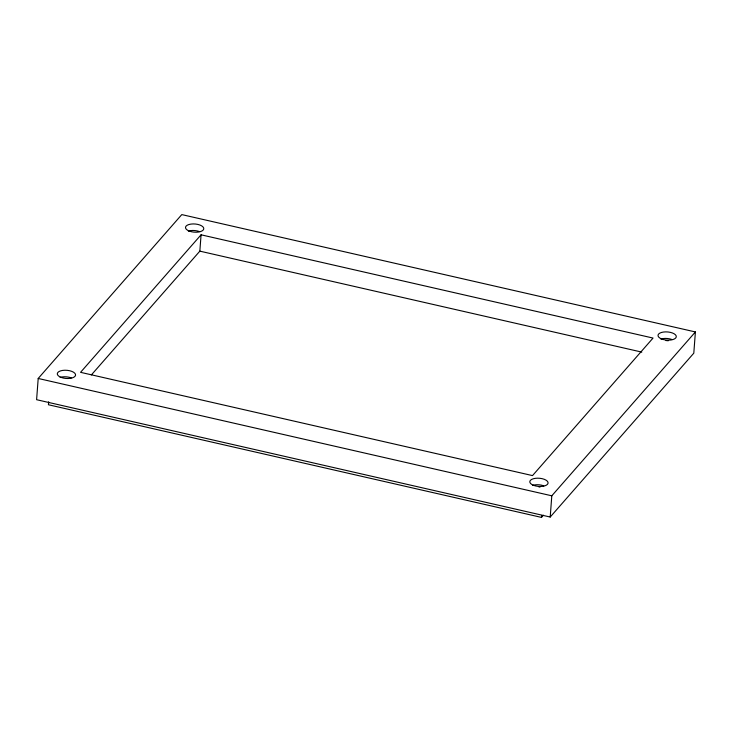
<?xml version="1.0" encoding="UTF-8"?>
<svg xmlns="http://www.w3.org/2000/svg" width="732" height="732" viewBox="0 0 732 732"><rect width="100%" height="100%" fill="white"/><g stroke="black" fill="none" stroke-linecap="round" stroke-linejoin="round"><path stroke-width="1.1" d="M38.201 378.462L36.6 399.699L550.208 517.039L693.799 353.181L695.4 331.944L181.792 214.595L38.201 378.462L551.8 495.802L695.4 331.944M48.651 401.813L48.431 404.75L541.488 517.405L543.409 515.209M91.372 374.921L199.845 251.14L201.071 234.807L653.045 338.065L532.521 475.599L80.557 372.332L201.071 234.807M541.488 517.405L541.634 515.438M550.208 517.039L551.8 495.802M199.845 251.14L641.799 352.11M188.344 231.083A9.159 4.099 4.3 0 1 199.47 231.577M60.134 377.392A9.159 4.099 4.3 0 1 71.251 377.886M532.649 485.343A9.159 4.099 4.3 0 1 543.775 485.838M660.859 339.035A9.159 4.099 4.3 0 1 671.985 339.529M665.946 340.572A4.401 1.967 4.3 0 1 668.206 340.801M538.88 486.926A4.401 1.967 4.3 0 1 539.996 487.109M189.332 231.102A9.159 4.099 4.3 0 0 203.743 229.015A9.159 4.099 4.3 0 0 190.86 224.102A9.159 4.099 4.3 0 0 189.332 231.102M61.122 377.401A9.159 4.099 4.3 0 0 75.533 375.324A9.159 4.099 4.3 0 0 62.65 370.41A9.159 4.099 4.3 0 0 61.122 377.401M533.637 485.362A9.159 4.099 4.3 0 0 548.048 483.276A9.159 4.099 4.3 0 0 535.165 478.362A9.159 4.099 4.3 0 0 533.637 485.362M661.847 339.053A9.159 4.099 4.3 0 0 676.258 336.967A9.159 4.099 4.3 0 0 663.375 332.053A9.159 4.099 4.3 0 0 661.847 339.053"/></g></svg>
